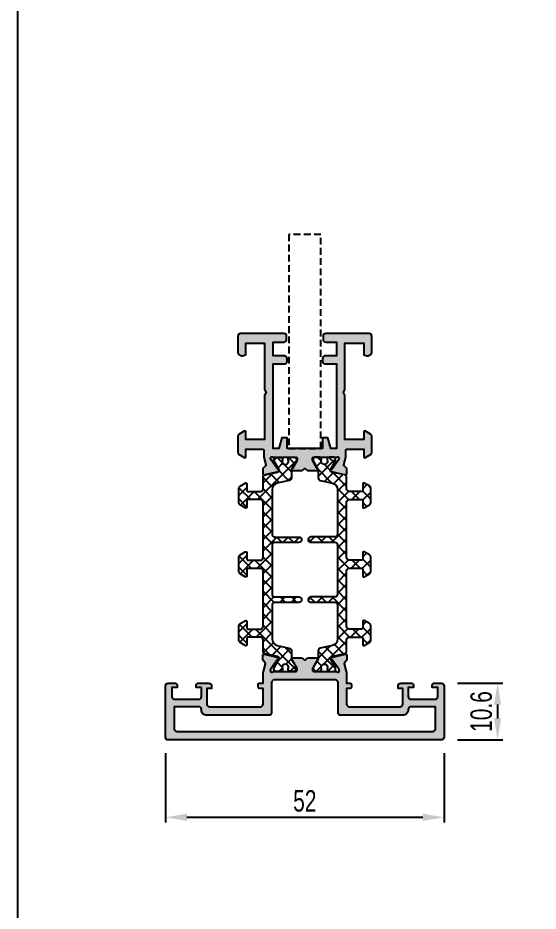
# Model space of a CAD drawing. Header units: millimetres. Extents: x -157 to 4988, y 4688 to 7765.
# Drawn here: x 2747.1 to 2844.2, y 5339.5 to 5506.3 of the extents above; entities that cross this region are included whole.
import ezdxf

# ---------------------------------------------------------------- set-up
doc = ezdxf.new("R2010")
doc.units = ezdxf.units.MM
doc.header["$LTSCALE"] = 0.2
doc.linetypes.add('DASHED2', pattern=[9.525, 6.35, -3.175])
for name, color, linetype in [('REYNAERS', 7, 'Continuous'), ('RI-DIMENSION', 7, 'Continuous'), ('RI-HATCH-P', 7, 'Continuous'), ('RI-HATCH-PI', 4, 'Continuous'), ('RI-PROFILE', 7, 'Continuous')]:
    doc.layers.add(name, color=color, linetype=linetype)
doc.styles.add('T7', font='arial.ttf', dxfattribs={"width": 0.7})
doc.dimstyles.new('SCHAAL1OP1', dxfattribs={"dimscale": 0, "dimtxt": 2, "dimasz": 2, "dimexe": 0.5, "dimexo": 1.5, "dimgap": 0.5, "dimtad": 1, "dimdec": 1, "dimzin": 9, "dimdsep": 46, "dimtxsty": 'T7', "dimcen": 2.5, "dimclrd": 256, "dimclre": 256, "dimclrt": 256, "dimadec": 1, "dimazin": 2, "dimtfac": 1, "dimtdec": 1, "dimtmove": 0, "dimatfit": 3, "dimfxl": 1, "dimtolj": 1, "dimtzin": 9, "dimlwd": -1, "dimlwe": -1, "dimarcsym": 0})

# ---------------------------------------------------------------- blocks, each defined once
blk = doc.blocks.new('0000773L')
at = {"layer": 'RI-HATCH-PI'}
h = blk.add_hatch(dxfattribs=at)
h.set_pattern_fill('_U', color=256, scale=1.5, angle=45, style=0, double=1, pattern_type=0)
h.set_pattern_definition([(45, (-101.2278, -306.572), (-1.06066, 1.06066), []), (135, (-101.2278, -306.572), (-1.06066, -1.06066), [])])
edge = h.paths.add_edge_path()
edge.add_line((-4.55, 23.6), (-4.55, 20))
edge.add_line((-4.55, 20), (-4.55, 14.4))
edge.add_arc((-4.05, 14.4), 0.5, 179.9999, 269.9999)
edge.add_line((-4.05, 13.9), (0.45, 13.9))
edge.add_arc((0.45, 13.4), 0.5, -0.0001, 89.9999, ccw=False)
edge.add_arc((0.45, 13.4), 0.5, 269.9999, 359.9999, ccw=False)
edge.add_line((0.45, 12.9), (-4.05, 12.9))
edge.add_arc((-4.05, 12.4), 0.5, 89.9985, 179.9985)
edge.add_line((-4.55, 12.4), (-4.55, 6.03))
edge.add_arc((-3.35, 6.03), 1.2, 179.9985, 257.5001)
edge.add_line((-3.61, 4.86), (-1.34, 4.36))
edge.add_arc((-1.45, 3.87), 0.5, 0.0221, 77.5001, ccw=False)
edge.add_line((-0.95, 3.87), (-0.95, 2.39))
edge.add_arc((-0.65, 2.39), 0.3, 180.0001, 210.0001)
edge.add_line((-0.91, 2.24), (-0.03, 0.71))
edge.add_arc((-0.2, 0.61), 0.2, 0.0001, 30.0001, ccw=False)
edge.add_line((0, 0.61), (0, 0.4))
edge.add_arc((-0.4, 0.4), 0.4, -89.9999, 0.0001, ccw=False)
edge.add_line((-0.4, 0), (-0.98, 0))
edge.add_arc((-0.98, 0.2), 0.2, 259.7779, 270.0001, ccw=False)
edge.add_arc((-2.1, -6), 6.1, 79.7779, 82.5937)
edge.add_arc((-1.27, 0.35), 0.3, 180.0001, 262.5937, ccw=False)
edge.add_line((-1.57, 0.35), (-1.57, 0.46))
edge.add_arc((-2.1, 0.75), 0.6, 331.0451, 568.9551)
edge.add_line((-2.62, 0.46), (-2.62, 0.35))
edge.add_arc((-2.92, 0.35), 0.3, -82.5935, 0.0001, ccw=False)
edge.add_arc((-2.1, -6), 6.1, 97.4065, 100.2223)
edge.add_arc((-3.22, 0.2), 0.2, 270.0001, 280.2223, ccw=False)
edge.add_line((-3.22, 0), (-3.8, 0))
edge.add_arc((-3.8, 0.4), 0.4, 180.0001, 270.0001, ccw=False)
edge.add_line((-4.2, 0.4), (-4.2, 0.61))
edge.add_arc((-4, 0.61), 0.2, 150.0001, 180.0001, ccw=False)
edge.add_line((-4.17, 0.71), (-3.29, 2.24))
edge.add_arc((-3.55, 2.39), 0.3, 330.0001, 360.0001)
edge.add_line((-3.25, 2.39), (-3.25, 2.49))
edge.add_arc((-3.55, 2.49), 0.3, 0.1146, 77.5001)
edge.add_line((-3.49, 2.79), (-5.86, 3.31))
edge.add_arc((-5.75, 3.8), 0.5, 180.0001, 257.5001, ccw=False)
edge.add_line((-6.25, 3.8), (-6.25, 5.9))
edge.add_arc((-6.75, 5.9), 0.5, 359.9739, 449.9739)
edge.add_line((-6.75, 6.4), (-9.05, 6.4))
edge.add_arc((-9.05, 6.2), 0.2, 90.0001, 180.0001)
edge.add_line((-9.25, 6.2), (-9.25, 5))
edge.add_arc((-9.45, 5), 0.2, -119.9999, 0.0001, ccw=False)
edge.add_line((-9.55, 4.83), (-10.5, 5.38))
edge.add_arc((-10.25, 5.81), 0.5, 180.0001, 240.0001, ccw=False)
edge.add_line((-10.75, 5.81), (-10.75, 8.49))
edge.add_arc((-10.25, 8.49), 0.5, 120.0001, 180.0001, ccw=False)
edge.add_line((-10.5, 8.92), (-9.55, 9.47))
edge.add_arc((-9.45, 9.3), 0.2, 0.0001, 120.0001, ccw=False)
edge.add_line((-9.25, 9.3), (-9.25, 8.1))
edge.add_arc((-9.05, 8.1), 0.2, 180.0001, 270.0001)
edge.add_line((-9.05, 7.9), (-6.75, 7.9))
edge.add_arc((-6.75, 8.4), 0.5, 270.0001, 360.0001)
edge.add_line((-6.25, 8.4), (-6.25, 18.75))
edge.add_arc((-6.75, 18.75), 0.5, 0.0001, 90.0001)
edge.add_line((-6.75, 19.25), (-9.05, 19.25))
edge.add_arc((-9.05, 19.05), 0.2, 90.0001, 180.0001)
edge.add_line((-9.25, 19.05), (-9.25, 17.85))
edge.add_arc((-9.45, 17.85), 0.2, -119.9999, 0.0001, ccw=False)
edge.add_line((-9.55, 17.68), (-10.5, 18.23))
edge.add_arc((-10.25, 18.66), 0.5, 180.0001, 240.0001, ccw=False)
edge.add_line((-10.75, 18.66), (-10.75, 20))
edge.add_line((-10.75, 20), (-10.75, 21.34))
edge.add_arc((-10.25, 21.34), 0.5, 119.9999, 179.9999, ccw=False)
edge.add_line((-10.5, 21.77), (-9.55, 22.32))
edge.add_arc((-9.45, 22.15), 0.2, -0.0001, 119.9999, ccw=False)
edge.add_line((-9.25, 22.15), (-9.25, 20.95))
edge.add_arc((-9.05, 20.95), 0.2, 179.9999, 269.9999)
edge.add_line((-9.05, 20.75), (-6.75, 20.75))
edge.add_arc((-6.75, 21.25), 0.5, 269.9999, 359.9999)
edge.add_line((-6.25, 21.25), (-6.25, 31.6))
edge.add_arc((-6.75, 31.6), 0.5, 359.9999, 449.9999)
edge.add_line((-6.75, 32.1), (-9.05, 32.1))
edge.add_arc((-9.05, 31.9), 0.2, 89.9999, 179.9999)
edge.add_line((-9.25, 31.9), (-9.25, 30.7))
edge.add_arc((-9.45, 30.7), 0.2, 239.9999, 359.9999, ccw=False)
edge.add_line((-9.55, 30.53), (-10.5, 31.08))
edge.add_arc((-10.25, 31.51), 0.5, 179.9999, 239.9999, ccw=False)
edge.add_line((-10.75, 31.51), (-10.75, 34.19))
edge.add_arc((-10.25, 34.19), 0.5, 119.9999, 179.9999, ccw=False)
edge.add_line((-10.5, 34.62), (-9.55, 35.17))
edge.add_arc((-9.45, 35), 0.2, -0.0001, 119.9999, ccw=False)
edge.add_line((-9.25, 35), (-9.25, 33.8))
edge.add_arc((-9.05, 33.8), 0.2, 179.9999, 269.9999)
edge.add_line((-9.05, 33.6), (-6.75, 33.6))
edge.add_arc((-6.75, 34.1), 0.5, 269.9999, 359.9999)
edge.add_line((-6.25, 34.1), (-6.25, 36.2))
edge.add_arc((-5.75, 36.2), 0.5, 102.4999, 179.9999, ccw=False)
edge.add_line((-5.86, 36.69), (-3.49, 37.21))
edge.add_arc((-3.55, 37.51), 0.3, 282.4999, 359.8854)
edge.add_line((-3.25, 37.51), (-3.25, 37.61))
edge.add_arc((-3.55, 37.61), 0.3, 359.9999, 389.9999)
edge.add_line((-3.29, 37.76), (-4.17, 39.29))
edge.add_arc((-4, 39.39), 0.2, 179.9999, 209.9999, ccw=False)
edge.add_line((-4.2, 39.39), (-4.2, 39.6))
edge.add_arc((-3.8, 39.6), 0.4, 89.9999, 179.9999, ccw=False)
edge.add_line((-3.8, 40), (-3.22, 40))
edge.add_arc((-3.22, 39.8), 0.2, 79.7777, 89.9999, ccw=False)
edge.add_arc((-2.1, 46), 6.1, 259.7777, 262.5935)
edge.add_arc((-2.92, 39.65), 0.3, -0.0001, 82.5935, ccw=False)
edge.add_line((-2.62, 39.65), (-2.62, 39.54))
edge.add_arc((-2.1, 39.25), 0.6, 151.0449, 388.9549)
edge.add_line((-1.57, 39.54), (-1.57, 39.65))
edge.add_arc((-1.27, 39.65), 0.3, 97.4063, 179.9999, ccw=False)
edge.add_arc((-2.1, 46), 6.1, 277.4063, 280.2221)
edge.add_arc((-0.98, 39.8), 0.2, 89.9999, 100.2221, ccw=False)
edge.add_line((-0.98, 40), (-0.4, 40))
edge.add_arc((-0.4, 39.6), 0.4, -0.0001, 89.9999, ccw=False)
edge.add_line((0, 39.6), (0, 39.39))
edge.add_arc((-0.2, 39.39), 0.2, 329.9999, 359.9999, ccw=False)
edge.add_line((-0.03, 39.29), (-0.91, 37.76))
edge.add_arc((-0.65, 37.61), 0.3, 149.9999, 179.9999)
edge.add_line((-0.95, 37.61), (-0.95, 36.13))
edge.add_arc((-1.45, 36.13), 0.5, 282.4999, 359.982, ccw=False)
edge.add_line((-1.34, 35.64), (-3.61, 35.14))
edge.add_arc((-3.35, 33.97), 1.2, 102.4999, 180.001)
edge.add_line((-4.55, 33.97), (-4.55, 25.6))
edge.add_arc((-4.05, 25.6), 0.5, 180.001, 270.001)
edge.add_line((-4.05, 25.1), (0.45, 25.1))
edge.add_arc((0.45, 24.6), 0.5, -0.0001, 89.9999, ccw=False)
edge.add_arc((0.45, 24.6), 0.5, 269.9999, 359.9999, ccw=False)
edge.add_line((0.45, 24.1), (-4.05, 24.1))
edge.add_arc((-4.05, 23.6), 0.5, 89.9999, 179.9999)
at = {"layer": 'RI-PROFILE', "transparency": 33554687}
blk.add_lwpolyline([(-4.55, 23.6), (-4.55, 20), (-4.55, 14.4, 0.414214), (-4.05, 13.9), (0.45, 13.9, -0.414214), (0.95, 13.4, -0.414214), (0.45, 12.9), (-4.05, 12.9, 0.414214), (-4.55, 12.4), (-4.55, 6.03, 0.351673), (-3.61, 4.86), (-1.34, 4.36, -0.351557), (-0.95, 3.87), (-0.95, 2.39, 0.131652), (-0.91, 2.24), (-0.03, 0.71, -0.131652), (0, 0.61), (0, 0.4, -0.414214), (-0.4, 0), (-0.98, 0, -0.044632), (-1.02, 0, 0.012287), (-1.31, 0.05, -0.37684), (-1.57, 0.35), (-1.57, 0.46, 1.69614), (-2.62, 0.46), (-2.62, 0.35, -0.37684), (-2.89, 0.05, 0.012287), (-3.18, 0, -0.044632), (-3.22, 0), (-3.8, 0, -0.414214), (-4.2, 0.4), (-4.2, 0.61, -0.131652), (-4.17, 0.71), (-3.29, 2.24, 0.131652), (-3.25, 2.39), (-3.25, 2.49, 0.351104), (-3.49, 2.79), (-5.86, 3.31, -0.351665), (-6.25, 3.8), (-6.25, 5.9, 0.414214), (-6.75, 6.4), (-9.05, 6.4, 0.414214), (-9.25, 6.2), (-9.25, 5, -0.57735), (-9.55, 4.83), (-10.5, 5.38, -0.267949), (-10.75, 5.81), (-10.75, 8.49, -0.267949), (-10.5, 8.92), (-9.55, 9.47, -0.57735), (-9.25, 9.3), (-9.25, 8.1, 0.414214), (-9.05, 7.9), (-6.75, 7.9, 0.414214), (-6.25, 8.4), (-6.25, 18.75, 0.414214), (-6.75, 19.25), (-9.05, 19.25, 0.414214), (-9.25, 19.05), (-9.25, 17.85, -0.57735), (-9.55, 17.68), (-10.5, 18.23, -0.267949), (-10.75, 18.66), (-10.75, 20), (-10.75, 21.34, -0.267949), (-10.5, 21.77), (-9.55, 22.32, -0.57735), (-9.25, 22.15), (-9.25, 20.95, 0.414214), (-9.05, 20.75), (-6.75, 20.75, 0.414214), (-6.25, 21.25), (-6.25, 31.6, 0.414214), (-6.75, 32.1), (-9.05, 32.1, 0.414214), (-9.25, 31.9), (-9.25, 30.7, -0.57735), (-9.55, 30.53), (-10.5, 31.08, -0.267949), (-10.75, 31.51), (-10.75, 34.19, -0.267949), (-10.5, 34.62), (-9.55, 35.17, -0.57735), (-9.25, 35), (-9.25, 33.8, 0.414214), (-9.05, 33.6), (-6.75, 33.6, 0.414214), (-6.25, 34.1), (-6.25, 36.2, -0.351665), (-5.86, 36.69), (-3.49, 37.21, 0.351104), (-3.25, 37.51), (-3.25, 37.61, 0.131652), (-3.29, 37.76), (-4.17, 39.29, -0.131652), (-4.2, 39.39), (-4.2, 39.6, -0.414214), (-3.8, 40), (-3.22, 40, -0.044632), (-3.18, 40, 0.012287), (-2.89, 39.95, -0.37684), (-2.62, 39.65), (-2.62, 39.54, 1.69614), (-1.57, 39.54), (-1.57, 39.65, -0.37684), (-1.31, 39.95, 0.012287), (-1.02, 40, -0.044632), (-0.98, 40), (-0.4, 40, -0.414214), (0, 39.6), (0, 39.39, -0.131652), (-0.03, 39.29), (-0.91, 37.76, 0.131652), (-0.95, 37.61), (-0.95, 36.13, -0.351577), (-1.34, 35.64), (-3.61, 35.14, 0.35167), (-4.55, 33.97), (-4.55, 25.6, 0.414214), (-4.05, 25.1), (0.45, 25.1, -0.414214), (0.95, 24.6, -0.414214), (0.45, 24.1), (-4.05, 24.1, 0.414214)], format="xyb", close=True, dxfattribs=at)
blk = doc.blocks.new('0000773R')
at = {"layer": 'RI-HATCH-PI'}
h = blk.add_hatch(dxfattribs=at)
h.set_pattern_fill('_U', color=256, scale=1.5, angle=225, style=0, double=1, pattern_type=0)
h.set_pattern_definition([(225, (101.2278, 346.5722), (1.06066, -1.06066), []), (315, (101.2278, 346.5722), (1.06066, 1.06066), [])])
edge = h.paths.add_edge_path()
edge.add_line((4.55, 16.4), (4.55, 20))
edge.add_line((4.55, 20), (4.55, 25.6))
edge.add_arc((4.05, 25.6), 0.5, 359.9999, 449.9999)
edge.add_line((4.05, 26.1), (-0.45, 26.1))
edge.add_arc((-0.45, 26.6), 0.5, 179.9999, 269.9999, ccw=False)
edge.add_arc((-0.45, 26.6), 0.5, 89.9999, 179.9999, ccw=False)
edge.add_line((-0.45, 27.1), (4.05, 27.1))
edge.add_arc((4.05, 27.6), 0.5, 269.9985, 359.9985)
edge.add_line((4.55, 27.6), (4.55, 33.97))
edge.add_arc((3.35, 33.97), 1.2, 359.9985, 437.5001)
edge.add_line((3.61, 35.14), (1.34, 35.64))
edge.add_arc((1.45, 36.13), 0.5, 180.0221, 257.5001, ccw=False)
edge.add_line((0.95, 36.13), (0.95, 37.61))
edge.add_arc((0.65, 37.61), 0.3, 0.0001, 30.0001)
edge.add_line((0.91, 37.76), (0.03, 39.29))
edge.add_arc((0.2, 39.39), 0.2, 180.0001, 210.0001, ccw=False)
edge.add_line((0, 39.39), (0, 39.6))
edge.add_arc((0.4, 39.6), 0.4, 90.0001, 180.0001, ccw=False)
edge.add_line((0.4, 40), (0.98, 40))
edge.add_arc((0.98, 39.8), 0.2, 79.7779, 90.0001, ccw=False)
edge.add_arc((2.1, 46), 6.1, 259.7779, 262.5937)
edge.add_arc((1.28, 39.65), 0.3, 0.0001, 82.5937, ccw=False)
edge.add_line((1.58, 39.65), (1.58, 39.54))
edge.add_arc((2.1, 39.25), 0.6, 151.0451, 388.9551)
edge.add_line((2.63, 39.54), (2.63, 39.65))
edge.add_arc((2.93, 39.65), 0.3, 97.4065, 180.0001, ccw=False)
edge.add_arc((2.1, 46), 6.1, 277.4065, 280.2223)
edge.add_arc((3.22, 39.8), 0.2, 90.0001, 100.2223, ccw=False)
edge.add_line((3.22, 40), (3.8, 40))
edge.add_arc((3.8, 39.6), 0.4, 0.0001, 90.0001, ccw=False)
edge.add_line((4.2, 39.6), (4.2, 39.39))
edge.add_arc((4, 39.39), 0.2, -29.9999, 0.0001, ccw=False)
edge.add_line((4.17, 39.29), (3.29, 37.76))
edge.add_arc((3.55, 37.61), 0.3, 150.0001, 180.0001)
edge.add_line((3.25, 37.61), (3.25, 37.51))
edge.add_arc((3.55, 37.51), 0.3, 180.1146, 257.5001)
edge.add_line((3.49, 37.21), (5.86, 36.69))
edge.add_arc((5.75, 36.2), 0.5, 0.0001, 77.5001, ccw=False)
edge.add_line((6.25, 36.2), (6.25, 34.1))
edge.add_arc((6.75, 34.1), 0.5, 179.9739, 269.9739)
edge.add_line((6.75, 33.6), (9.05, 33.6))
edge.add_arc((9.05, 33.8), 0.2, 270.0001, 360.0001)
edge.add_line((9.25, 33.8), (9.25, 35))
edge.add_arc((9.45, 35), 0.2, 60.0001, 180.0001, ccw=False)
edge.add_line((9.55, 35.17), (10.5, 34.62))
edge.add_arc((10.25, 34.19), 0.5, 0.0001, 60.0001, ccw=False)
edge.add_line((10.75, 34.19), (10.75, 31.51))
edge.add_arc((10.25, 31.51), 0.5, -59.9999, 0.0001, ccw=False)
edge.add_line((10.5, 31.08), (9.55, 30.53))
edge.add_arc((9.45, 30.7), 0.2, 180.0001, 300.0001, ccw=False)
edge.add_line((9.25, 30.7), (9.25, 31.9))
edge.add_arc((9.05, 31.9), 0.2, 0.0001, 90.0001)
edge.add_line((9.05, 32.1), (6.75, 32.1))
edge.add_arc((6.75, 31.6), 0.5, 90.0001, 180.0001)
edge.add_line((6.25, 31.6), (6.25, 21.25))
edge.add_arc((6.75, 21.25), 0.5, 180.0001, 270.0001)
edge.add_line((6.75, 20.75), (9.05, 20.75))
edge.add_arc((9.05, 20.95), 0.2, 270.0001, 360.0001)
edge.add_line((9.25, 20.95), (9.25, 22.15))
edge.add_arc((9.45, 22.15), 0.2, 60.0001, 180.0001, ccw=False)
edge.add_line((9.55, 22.32), (10.5, 21.77))
edge.add_arc((10.25, 21.34), 0.5, 0.0001, 60.0001, ccw=False)
edge.add_line((10.75, 21.34), (10.75, 20))
edge.add_line((10.75, 20), (10.75, 18.66))
edge.add_arc((10.25, 18.66), 0.5, 299.9999, 359.9999, ccw=False)
edge.add_line((10.5, 18.23), (9.55, 17.68))
edge.add_arc((9.45, 17.85), 0.2, 179.9999, 299.9999, ccw=False)
edge.add_line((9.25, 17.85), (9.25, 19.05))
edge.add_arc((9.05, 19.05), 0.2, 359.9999, 449.9999)
edge.add_line((9.05, 19.25), (6.75, 19.25))
edge.add_arc((6.75, 18.75), 0.5, 89.9999, 179.9999)
edge.add_line((6.25, 18.75), (6.25, 8.4))
edge.add_arc((6.75, 8.4), 0.5, 179.9999, 269.9999)
edge.add_line((6.75, 7.9), (9.05, 7.9))
edge.add_arc((9.05, 8.1), 0.2, 269.9999, 359.9999)
edge.add_line((9.25, 8.1), (9.25, 9.3))
edge.add_arc((9.45, 9.3), 0.2, 59.9999, 179.9999, ccw=False)
edge.add_line((9.55, 9.47), (10.5, 8.92))
edge.add_arc((10.25, 8.49), 0.5, -0.0001, 59.9999, ccw=False)
edge.add_line((10.75, 8.49), (10.75, 5.81))
edge.add_arc((10.25, 5.81), 0.5, 299.9999, 359.9999, ccw=False)
edge.add_line((10.5, 5.38), (9.55, 4.83))
edge.add_arc((9.45, 5), 0.2, 179.9999, 299.9999, ccw=False)
edge.add_line((9.25, 5), (9.25, 6.2))
edge.add_arc((9.05, 6.2), 0.2, 359.9999, 449.9999)
edge.add_line((9.05, 6.4), (6.75, 6.4))
edge.add_arc((6.75, 5.9), 0.5, 89.9999, 179.9999)
edge.add_line((6.25, 5.9), (6.25, 3.8))
edge.add_arc((5.75, 3.8), 0.5, 282.4999, 359.9999, ccw=False)
edge.add_line((5.86, 3.31), (3.49, 2.79))
edge.add_arc((3.55, 2.49), 0.3, 102.4999, 179.8854)
edge.add_line((3.25, 2.49), (3.25, 2.39))
edge.add_arc((3.55, 2.39), 0.3, 179.9999, 209.9999)
edge.add_line((3.29, 2.24), (4.17, 0.71))
edge.add_arc((4, 0.61), 0.2, -0.0001, 29.9999, ccw=False)
edge.add_line((4.2, 0.61), (4.2, 0.4))
edge.add_arc((3.8, 0.4), 0.4, 269.9999, 359.9999, ccw=False)
edge.add_line((3.8, 0), (3.22, 0))
edge.add_arc((3.22, 0.2), 0.2, 259.7777, 269.9999, ccw=False)
edge.add_arc((2.1, -6), 6.1, 79.7777, 82.5935)
edge.add_arc((2.93, 0.35), 0.3, 179.9999, 262.5935, ccw=False)
edge.add_line((2.63, 0.35), (2.63, 0.46))
edge.add_arc((2.1, 0.75), 0.6, 331.0449, 568.9549)
edge.add_line((1.58, 0.46), (1.58, 0.35))
edge.add_arc((1.28, 0.35), 0.3, 277.4063, 359.9999, ccw=False)
edge.add_arc((2.1, -6), 6.1, 97.4063, 100.2221)
edge.add_arc((0.98, 0.2), 0.2, 269.9999, 280.2221, ccw=False)
edge.add_line((0.98, 0), (0.4, 0))
edge.add_arc((0.4, 0.4), 0.4, 179.9999, 269.9999, ccw=False)
edge.add_line((0, 0.4), (0, 0.61))
edge.add_arc((0.2, 0.61), 0.2, 149.9999, 179.9999, ccw=False)
edge.add_line((0.03, 0.71), (0.91, 2.24))
edge.add_arc((0.65, 2.39), 0.3, 329.9999, 359.9999)
edge.add_line((0.95, 2.39), (0.95, 3.87))
edge.add_arc((1.45, 3.87), 0.5, 102.4999, 179.982, ccw=False)
edge.add_line((1.34, 4.36), (3.61, 4.86))
edge.add_arc((3.35, 6.03), 1.2, 282.4999, 360.001)
edge.add_line((4.55, 6.03), (4.55, 14.4))
edge.add_arc((4.05, 14.4), 0.5, 0.001, 90.001)
edge.add_line((4.05, 14.9), (-0.45, 14.9))
edge.add_arc((-0.45, 15.4), 0.5, 179.9999, 269.9999, ccw=False)
edge.add_arc((-0.45, 15.4), 0.5, 89.9999, 179.9999, ccw=False)
edge.add_line((-0.45, 15.9), (4.05, 15.9))
edge.add_arc((4.05, 16.4), 0.5, 269.9999, 359.9999)
at = {"layer": 'RI-PROFILE', "transparency": 33554687}
blk.add_lwpolyline([(4.55, 16.4), (4.55, 20), (4.55, 25.6, 0.414214), (4.05, 26.1), (-0.45, 26.1, -0.414214), (-0.95, 26.6, -0.414214), (-0.45, 27.1), (4.05, 27.1, 0.414214), (4.55, 27.6), (4.55, 33.97, 0.351673), (3.61, 35.14), (1.34, 35.64, -0.351557), (0.95, 36.13), (0.95, 37.61, 0.131652), (0.91, 37.76), (0.03, 39.29, -0.131652), (0, 39.39), (0, 39.6, -0.414214), (0.4, 40), (0.98, 40, -0.044632), (1.02, 40, 0.012287), (1.31, 39.95, -0.37684), (1.58, 39.65), (1.58, 39.54, 1.69614), (2.63, 39.54), (2.63, 39.65, -0.37684), (2.89, 39.95, 0.012287), (3.18, 40, -0.044632), (3.22, 40), (3.8, 40, -0.414214), (4.2, 39.6), (4.2, 39.39, -0.131652), (4.17, 39.29), (3.29, 37.76, 0.131652), (3.25, 37.61), (3.25, 37.51, 0.351104), (3.49, 37.21), (5.86, 36.69, -0.351665), (6.25, 36.2), (6.25, 34.1, 0.414214), (6.75, 33.6), (9.05, 33.6, 0.414214), (9.25, 33.8), (9.25, 35, -0.57735), (9.55, 35.17), (10.5, 34.62, -0.267949), (10.75, 34.19), (10.75, 31.51, -0.267949), (10.5, 31.08), (9.55, 30.53, -0.57735), (9.25, 30.7), (9.25, 31.9, 0.414214), (9.05, 32.1), (6.75, 32.1, 0.414214), (6.25, 31.6), (6.25, 21.25, 0.414214), (6.75, 20.75), (9.05, 20.75, 0.414214), (9.25, 20.95), (9.25, 22.15, -0.57735), (9.55, 22.32), (10.5, 21.77, -0.267949), (10.75, 21.34), (10.75, 20), (10.75, 18.66, -0.267949), (10.5, 18.23), (9.55, 17.68, -0.57735), (9.25, 17.85), (9.25, 19.05, 0.414214), (9.05, 19.25), (6.75, 19.25, 0.414214), (6.25, 18.75), (6.25, 8.4, 0.414214), (6.75, 7.9), (9.05, 7.9, 0.414214), (9.25, 8.1), (9.25, 9.3, -0.57735), (9.55, 9.47), (10.5, 8.92, -0.267949), (10.75, 8.49), (10.75, 5.81, -0.267949), (10.5, 5.38), (9.55, 4.83, -0.57735), (9.25, 5), (9.25, 6.2, 0.414214), (9.05, 6.4), (6.75, 6.4, 0.414214), (6.25, 5.9), (6.25, 3.8, -0.351665), (5.86, 3.31), (3.49, 2.79, 0.351104), (3.25, 2.49), (3.25, 2.39, 0.131652), (3.29, 2.24), (4.17, 0.71, -0.131652), (4.2, 0.61), (4.2, 0.4, -0.414214), (3.8, 0), (3.22, 0, -0.044632), (3.18, 0, 0.012287), (2.89, 0.05, -0.37684), (2.63, 0.35), (2.63, 0.46, 1.69614), (1.58, 0.46), (1.58, 0.35, -0.37684), (1.31, 0.05, 0.012287), (1.02, 0, -0.044632), (0.98, 0), (0.4, 0, -0.414214), (0, 0.4), (0, 0.61, -0.131652), (0.03, 0.71), (0.91, 2.24, 0.131652), (0.95, 2.39), (0.95, 3.87, -0.351577), (1.34, 4.36), (3.61, 4.86, 0.35167), (4.55, 6.03), (4.55, 14.4, 0.414214), (4.05, 14.9), (-0.45, 14.9, -0.414214), (-0.95, 15.4, -0.414214), (-0.45, 15.9), (4.05, 15.9, 0.414214)], format="xyb", close=True, dxfattribs=at)
blk = doc.blocks.new('4I30820')
at = {"layer": 'RI-PROFILE'}
blk.add_lwpolyline([(13.27, 18.93), (13.7, 19.17, 0.267949), (13.95, 19.61), (13.95, 22.6, 0.414214), (13.45, 23.1), (5.35, 23.1, 0.414214), (4.85, 22.6), (4.85, 22, 0.414213), (5.35, 21.5), (7.35, 21.5), (7.35, 18.9), (5.25, 18.9, 0.414214), (4.75, 18.4), (4.75, 17.9, 0.414214), (5.25, 17.4), (7.35, 17.4), (7.35, 1.6), (6.28, 1.6), (5.75, 3.6), (4.75, 3.6), (4.75, 1.6), (-1.85, 1.6), (-1.85, 3.6), (-2.85, 3.6), (-3.38, 1.6), (-4.45, 1.6), (-4.45, 17.4), (-2.35, 17.4, 0.414217), (-1.85, 17.9), (-1.85, 18.4, 0.414214), (-2.35, 18.9), (-4.45, 18.9), (-4.45, 21.5), (-2.45, 21.5, 0.414214), (-1.95, 22), (-1.95, 22.6, 0.414214), (-2.45, 23.1), (-10.55, 23.1, 0.414214), (-11.05, 22.6), (-11.05, 19.61, 0.267949), (-10.8, 19.17), (-10.37, 18.93, 0.198912), (-10.22, 18.91), (-9.55, 19.09), (-9.55, 21.3), (-6.05, 21.3), (-6.05, 12.62), (-5.75, 12.1), (-6.05, 11.58), (-6.05, 3.3), (-9.55, 3.3), (-9.55, 4.7, 0.57735), (-9.85, 4.87), (-10.8, 4.32, 0.267949), (-11.05, 3.89), (-11.05, 0.91, 0.267949), (-10.8, 0.47), (-9.85, -0.07, 0.57735), (-9.55, 0.1), (-9.55, 1.5), (-6.4, 1.5, -0.414214), (-6.2, 1.3), (-6.2, 0), (-5.85, -1.41, -0.264246), (-5.89, -1.6), (-6.37, -2.13, 0.166807), (-6.41, -2.25), (-6.41, -3.08, 0.479656), (-6.17, -3.28), (-3.44, -2.67, 1.238134), (-3.6, -2.32), (-4.87, -0.46, -0.076524), (-4.9, -0.41), (-4.93, -0.31, -0.767327), (-4.44, 0), (-0.2, 0, -0.414214), (0, -0.2), (0, -0.57, -0.131652), (-0.03, -0.67), (-0.85, -2.1, 1), (-0.85, -2.5), (0.77, -2.5, 0.198912), (1.13, -2.35), (1.31, -2.17, -0.414214), (1.59, -2.17), (1.77, -2.35, 0.198912), (2.13, -2.5), (3.75, -2.5, 1), (3.75, -2.1), (2.93, -0.67, -0.131652), (2.9, -0.57), (2.9, -0.2, -0.414214), (3.1, 0), (7.34, 0, -0.767327), (7.83, -0.31), (7.8, -0.41, -0.076524), (7.78, -0.46), (6.5, -2.32, 1.238134), (6.34, -2.67), (9.07, -3.28, 0.479656), (9.31, -3.08), (9.31, -2.25, 0.166807), (9.27, -2.13), (8.79, -1.6, -0.264246), (8.75, -1.41), (9.1, 0), (9.1, 1.3, -0.414214), (9.3, 1.5), (12.45, 1.5), (12.45, 0.1, 0.57735), (12.75, -0.07), (13.7, 0.47, 0.267949), (13.95, 0.91), (13.95, 3.89, 0.267949), (13.7, 4.32), (12.75, 4.87, 0.57735), (12.45, 4.7), (12.45, 3.3), (8.95, 3.3), (8.95, 11.58), (8.65, 12.1), (8.95, 12.62), (8.95, 21.3), (12.45, 21.3), (12.45, 19.09), (13.12, 18.91, 0.198912)], format="xyb", close=True, dxfattribs=at)
blk = doc.blocks.new('4E30814')
at = {"layer": 'RI-PROFILE'}
for points in [[(-19.3, 9.8), (-20.3, 9.8), (-20.3, 10.2, -0.414214), (-19.9, 10.6), (-17.9, 10.6, -0.414214), (-17.4, 10.1), (-17.4, 9.6), (-18.3, 9.6), (-18.3, 6.7, 0.414214), (-17.8, 6.2), (-8.3, 6.2, 0.414214), (-7.8, 6.7), (-7.8, 9.6), (-8.4, 9.6, -0.414213), (-8.7, 9.9), (-8.7, 10.3, -0.414214), (-8.4, 10.6), (-7.8, 10.6), (-7.8, 12.6, -0.278152), (-7.69, 12.78), (-7.34, 14.19, 0.263193), (-7.38, 14.38), (-7.79, 14.84, -0.185256), (-7.85, 14.97), (-7.85, 15.8, -0.479656), (-7.6, 15.99), (-4.92, 15.4, -1.178332), (-5.07, 15.03), (-6.36, 13.26, 0.083094), (-6.39, 13.2), (-6.44, 13.04, 0.892534), (-5.89, 12.8), (-1.65, 12.8, 0.414214), (-1.45, 13), (-1.45, 13.37, 0.131652), (-1.48, 13.47), (-2.3, 14.9, -1), (-2.3, 15.3), (-0.68, 15.3, -0.198913), (-0.32, 15.15), (-0.14, 14.97, 0.414214), (0.14, 14.97), (0.32, 15.15, -0.198912), (0.68, 15.3), (2.3, 15.3, -1), (2.3, 14.9), (1.48, 13.47, 0.131652), (1.45, 13.37), (1.45, 13, 0.414214), (1.65, 12.8), (5.89, 12.8, 0.892534), (6.44, 13.04), (6.39, 13.2, 0.083094), (6.36, 13.26), (5.07, 15.03, -1.178332), (4.92, 15.4), (7.6, 15.99, -0.479656), (7.85, 15.8), (7.85, 14.97, -0.185256), (7.79, 14.84), (7.38, 14.38, 0.263193), (7.34, 14.19), (7.69, 12.78, -0.278152), (7.8, 12.6), (7.8, 10.6), (8.4, 10.6, -0.414214), (8.7, 10.3), (8.7, 9.9, -0.414213), (8.4, 9.6), (7.8, 9.6), (7.8, 6.7, 0.414214), (8.3, 6.2), (17.8, 6.2, 0.414214), (18.3, 6.7), (18.3, 9.6), (17.4, 9.6), (17.4, 10.1, -0.414214), (17.9, 10.6), (19.9, 10.6, -0.414214), (20.3, 10.2), (20.3, 9.8), (19.3, 9.8), (19.3, 8.1, 0.414214), (19.8, 7.6), (24.3, 7.6, 0.414214), (24.8, 8.1), (24.8, 9.8), (23.8, 9.8), (23.8, 10.2, -0.414214), (24.2, 10.6), (25.5, 10.6, -0.414214), (26, 10.1), (26, 0.5, -0.414214), (25.5, 0), (-25.5, 0, -0.414214), (-26, 0.5), (-26, 10.1, -0.414214), (-25.5, 10.6), (-24.2, 10.6, -0.414214), (-23.8, 10.2), (-23.8, 9.8), (-24.8, 9.8), (-24.8, 8.1, 0.414214), (-24.3, 7.6), (-19.8, 7.6, 0.414214), (-19.3, 8.1)], [(-19.3, 5.7, 0.414214), (-19.8, 6.2), (-24.4, 6.2), (-24.4, 2.1, 0.414214), (-23.9, 1.6), (23.9, 1.6, 0.414214), (24.4, 2.1), (24.4, 6.2), (19.8, 6.2, 0.414214), (19.3, 5.7), (19.3, 5.6, -0.414214), (18.3, 4.6), (6.7, 4.6, -0.414214), (6.2, 5.1), (6.2, 10.7, 0.414214), (5.7, 11.2), (-5.7, 11.2, 0.414214), (-6.2, 10.7), (-6.2, 5.1, -0.414214), (-6.7, 4.6), (-18.3, 4.6, -0.414214), (-19.3, 5.6)]]:
    blk.add_lwpolyline(points, format="xyb", close=True, dxfattribs=at)
blk = doc.blocks.new('4030814B')
for name, p in [('4I30820', (-1.45, 52.8)), ('0000773L', (-1.55, 12.79)), ('4E30814', (0, 0))]:
    blk.add_blockref(name, p)
at = {"xscale": -1, "rotation": 180}
blk.add_blockref('0000773R', (1.55, 52.8), dxfattribs=at)
blk = doc.blocks.new('4030814')
at = {"layer": 'RI-HATCH-P'}
h = blk.add_hatch(color=256, dxfattribs=at)
edge = h.paths.add_edge_path()
edge.add_line((11.82, 71.73), (12.25, 71.97))
edge.add_arc((12, 72.41), 0.5, 300, 360)
edge.add_line((12.5, 72.41), (12.5, 75.4))
edge.add_arc((12, 75.4), 0.5, 0, 90)
edge.add_line((12, 75.9), (3.9, 75.9))
edge.add_arc((3.9, 75.4), 0.5, 90, 180)
edge.add_line((3.4, 75.4), (3.4, 74.8))
edge.add_arc((3.9, 74.8), 0.5, 180, 270)
edge.add_line((3.9, 74.3), (5.9, 74.3))
edge.add_line((5.9, 74.3), (5.9, 71.7))
edge.add_line((5.9, 71.7), (3.8, 71.7))
edge.add_arc((3.8, 71.2), 0.5, 90, 180)
edge.add_line((3.3, 71.2), (3.3, 70.7))
edge.add_arc((3.8, 70.7), 0.5, 180, 270)
edge.add_line((3.8, 70.2), (5.9, 70.2))
edge.add_line((5.9, 70.2), (5.9, 54.4))
edge.add_line((5.9, 54.4), (4.83, 54.4))
edge.add_line((4.83, 54.4), (4.3, 56.4))
edge.add_line((4.3, 56.4), (3.3, 56.4))
edge.add_line((3.3, 56.4), (3.3, 54.4))
edge.add_line((3.3, 54.4), (-3.3, 54.4))
edge.add_line((-3.3, 54.4), (-3.3, 56.4))
edge.add_line((-3.3, 56.4), (-4.3, 56.4))
edge.add_line((-4.3, 56.4), (-4.83, 54.4))
edge.add_line((-4.83, 54.4), (-5.9, 54.4))
edge.add_line((-5.9, 54.4), (-5.9, 70.2))
edge.add_line((-5.9, 70.2), (-3.8, 70.2))
edge.add_arc((-3.8, 70.7), 0.5, 269.9994, 360)
edge.add_line((-3.3, 70.7), (-3.3, 71.2))
edge.add_arc((-3.8, 71.2), 0.5, 0, 90)
edge.add_line((-3.8, 71.7), (-5.9, 71.7))
edge.add_line((-5.9, 71.7), (-5.9, 74.3))
edge.add_line((-5.9, 74.3), (-3.9, 74.3))
edge.add_arc((-3.9, 74.8), 0.5, 270, 360)
edge.add_line((-3.4, 74.8), (-3.4, 75.4))
edge.add_arc((-3.9, 75.4), 0.5, 360, 450)
edge.add_line((-3.9, 75.9), (-12, 75.9))
edge.add_arc((-12, 75.4), 0.5, 90, 180)
edge.add_line((-12.5, 75.4), (-12.5, 72.41))
edge.add_arc((-12, 72.41), 0.5, 180, 240)
edge.add_line((-12.25, 71.97), (-11.82, 71.73))
edge.add_arc((-11.72, 71.9), 0.2, 240, 285)
edge.add_line((-11.67, 71.71), (-11, 71.89))
edge.add_line((-11, 71.89), (-11, 74.1))
edge.add_line((-11, 74.1), (-7.5, 74.1))
edge.add_line((-7.5, 74.1), (-7.5, 65.42))
edge.add_line((-7.5, 65.42), (-7.2, 64.9))
edge.add_line((-7.2, 64.9), (-7.5, 64.38))
edge.add_line((-7.5, 64.38), (-7.5, 56.1))
edge.add_line((-7.5, 56.1), (-11, 56.1))
edge.add_line((-11, 56.1), (-11, 57.5))
edge.add_arc((-11.2, 57.5), 0.2, 0, 120)
edge.add_line((-11.3, 57.67), (-12.25, 57.12))
edge.add_arc((-12, 56.69), 0.5, 120, 180)
edge.add_line((-12.5, 56.69), (-12.5, 53.71))
edge.add_arc((-12, 53.71), 0.5, 180, 240)
edge.add_line((-12.25, 53.28), (-11.3, 52.73))
edge.add_arc((-11.2, 52.9), 0.2, 240, 360)
edge.add_line((-11, 52.9), (-11, 54.3))
edge.add_line((-11, 54.3), (-7.85, 54.3))
edge.add_arc((-7.85, 54.1), 0.2, 0, 90, ccw=False)
edge.add_line((-7.65, 54.1), (-7.65, 52.8))
edge.add_line((-7.65, 52.8), (-7.3, 51.39))
edge.add_arc((-7.49, 51.33), 0.2, -42.2074, 17, ccw=False)
edge.add_line((-7.34, 51.2), (-7.82, 50.67))
edge.add_arc((-7.66, 50.55), 0.2, 142.1195, 180)
edge.add_line((-7.86, 50.55), (-7.86, 49.72))
edge.add_arc((-7.66, 49.72), 0.2, 180, 282.5)
edge.add_line((-7.62, 49.52), (-4.89, 50.13))
edge.add_arc((-4.93, 50.32), 0.2, 282.5, 486.7933)
edge.add_line((-5.05, 50.48), (-6.33, 52.34))
edge.add_arc((-6.16, 52.45), 0.2, 197, 214.5039, ccw=False)
edge.add_line((-6.35, 52.39), (-6.38, 52.49))
edge.add_arc((-6.1, 52.58), 0.3, 47, 197, ccw=False)
edge.add_line((-5.89, 52.8), (-1.65, 52.8))
edge.add_arc((-1.65, 52.6), 0.2, 0, 90, ccw=False)
edge.add_line((-1.45, 52.6), (-1.45, 52.23))
edge.add_arc((-1.65, 52.23), 0.2, -30, 0, ccw=False)
edge.add_line((-1.48, 52.13), (-2.3, 50.7))
edge.add_arc((-2.3, 50.5), 0.2, 90, 270)
edge.add_line((-2.3, 50.3), (-0.68, 50.3))
edge.add_arc((-0.68, 50.8), 0.5, 270, 315)
edge.add_line((-0.32, 50.45), (-0.14, 50.63))
edge.add_arc((0, 50.49), 0.2, 45, 135, ccw=False)
edge.add_line((0.14, 50.63), (0.32, 50.45))
edge.add_arc((0.68, 50.8), 0.5, 225, 270)
edge.add_line((0.68, 50.3), (2.3, 50.3))
edge.add_arc((2.3, 50.5), 0.2, 270, 450)
edge.add_line((2.3, 50.7), (1.48, 52.13))
edge.add_arc((1.65, 52.23), 0.2, 180, 210, ccw=False)
edge.add_line((1.45, 52.23), (1.45, 52.6))
edge.add_arc((1.65, 52.6), 0.2, 90, 180, ccw=False)
edge.add_line((1.65, 52.8), (5.89, 52.8))
edge.add_arc((6.1, 52.58), 0.3, -17, 133, ccw=False)
edge.add_line((6.38, 52.49), (6.35, 52.39))
edge.add_arc((6.16, 52.45), 0.2, 325.4961, 343, ccw=False)
edge.add_line((6.33, 52.34), (5.05, 50.48))
edge.add_arc((4.93, 50.32), 0.2, 53.2067, 257.5)
edge.add_line((4.89, 50.13), (7.62, 49.52))
edge.add_arc((7.66, 49.72), 0.2, 257.5, 360)
edge.add_line((7.86, 49.72), (7.86, 50.55))
edge.add_arc((7.66, 50.55), 0.2, 0, 37.8805)
edge.add_line((7.82, 50.67), (7.34, 51.2))
edge.add_arc((7.49, 51.33), 0.2, 163.0001, 222.2074, ccw=False)
edge.add_line((7.3, 51.39), (7.65, 52.8))
edge.add_line((7.65, 52.8), (7.65, 54.1))
edge.add_arc((7.85, 54.1), 0.2, 90, 180, ccw=False)
edge.add_line((7.85, 54.3), (11, 54.3))
edge.add_line((11, 54.3), (11, 52.9))
edge.add_arc((11.2, 52.9), 0.2, 180, 300)
edge.add_line((11.3, 52.73), (12.25, 53.28))
edge.add_arc((12, 53.71), 0.5, 300, 360)
edge.add_line((12.5, 53.71), (12.5, 56.69))
edge.add_arc((12, 56.69), 0.5, 0, 60)
edge.add_line((12.25, 57.12), (11.3, 57.67))
edge.add_arc((11.2, 57.5), 0.2, 60, 180)
edge.add_line((11, 57.5), (11, 56.1))
edge.add_line((11, 56.1), (7.5, 56.1))
edge.add_line((7.5, 56.1), (7.5, 64.38))
edge.add_line((7.5, 64.38), (7.2, 64.9))
edge.add_line((7.2, 64.9), (7.5, 65.42))
edge.add_line((7.5, 65.42), (7.5, 74.1))
edge.add_line((7.5, 74.1), (11, 74.1))
edge.add_line((11, 74.1), (11, 71.89))
edge.add_line((11, 71.89), (11.67, 71.71))
edge.add_arc((11.72, 71.9), 0.2, 255, 300)
edge = h.paths.add_edge_path()
edge.add_line((-19.3, 9.8), (-20.3, 9.8))
edge.add_line((-20.3, 9.8), (-20.3, 10.2))
edge.add_arc((-19.9, 10.2), 0.4, 90, 180, ccw=False)
edge.add_line((-19.9, 10.6), (-17.9, 10.6))
edge.add_arc((-17.9, 10.1), 0.5, 0, 90, ccw=False)
edge.add_line((-17.4, 10.1), (-17.4, 9.6))
edge.add_line((-17.4, 9.6), (-18.3, 9.6))
edge.add_line((-18.3, 9.6), (-18.3, 6.7))
edge.add_arc((-17.8, 6.7), 0.5, 180, 270)
edge.add_line((-17.8, 6.2), (-8.3, 6.2))
edge.add_arc((-8.3, 6.7), 0.5, 269.9999, 360)
edge.add_line((-7.8, 6.7), (-7.8, 9.6))
edge.add_line((-7.8, 9.6), (-8.4, 9.6))
edge.add_arc((-8.4, 9.9), 0.3, 180, 269.9999, ccw=False)
edge.add_line((-8.7, 9.9), (-8.7, 10.3))
edge.add_arc((-8.4, 10.3), 0.3, 89.9999, 180, ccw=False)
edge.add_line((-8.4, 10.6), (-7.8, 10.6))
edge.add_line((-7.8, 10.6), (-7.8, 12.6))
edge.add_arc((-7.6, 12.6), 0.2, 117.824, 180, ccw=False)
edge.add_line((-7.69, 12.78), (-7.34, 14.19))
edge.add_arc((-7.53, 14.25), 0.2, 343, 401.9817)
edge.add_line((-7.38, 14.38), (-7.79, 14.84))
edge.add_arc((-7.65, 14.97), 0.2, 180, 221.9817, ccw=False)
edge.add_line((-7.85, 14.97), (-7.85, 15.8))
edge.add_arc((-7.65, 15.8), 0.2, 77.5, 180, ccw=False)
edge.add_line((-7.6, 15.99), (-4.92, 15.4))
edge.add_arc((-4.97, 15.2), 0.2, -121.2206, 77.5, ccw=False)
edge.add_line((-5.07, 15.03), (-6.36, 13.26))
edge.add_arc((-6.2, 13.14), 0.2, 144, 163)
edge.add_line((-6.39, 13.2), (-6.44, 13.04))
edge.add_arc((-6.15, 12.95), 0.3, 163, 330)
edge.add_line((-5.89, 12.8), (-1.65, 12.8))
edge.add_arc((-1.65, 13), 0.2, 270, 360)
edge.add_line((-1.45, 13), (-1.45, 13.37))
edge.add_arc((-1.65, 13.37), 0.2, 360, 390)
edge.add_line((-1.48, 13.47), (-2.3, 14.9))
edge.add_arc((-2.3, 15.1), 0.2, 90, 270, ccw=False)
edge.add_line((-2.3, 15.3), (-0.68, 15.3))
edge.add_arc((-0.68, 14.8), 0.5, 45, 90, ccw=False)
edge.add_line((-0.32, 15.15), (-0.14, 14.97))
edge.add_arc((0, 15.11), 0.2, 225, 315)
edge.add_line((0.14, 14.97), (0.32, 15.15))
edge.add_arc((0.68, 14.8), 0.5, 90, 135, ccw=False)
edge.add_line((0.68, 15.3), (2.3, 15.3))
edge.add_arc((2.3, 15.1), 0.2, -90, 90, ccw=False)
edge.add_line((2.3, 14.9), (1.48, 13.47))
edge.add_arc((1.65, 13.37), 0.2, 150, 180)
edge.add_line((1.45, 13.37), (1.45, 13))
edge.add_arc((1.65, 13), 0.2, 180, 270)
edge.add_line((1.65, 12.8), (5.89, 12.8))
edge.add_arc((6.15, 12.95), 0.3, 210, 377)
edge.add_line((6.44, 13.04), (6.39, 13.2))
edge.add_arc((6.2, 13.14), 0.2, 17, 36)
edge.add_line((6.36, 13.26), (5.07, 15.03))
edge.add_arc((4.97, 15.2), 0.2, 102.5, 301.2206, ccw=False)
edge.add_line((4.92, 15.4), (7.6, 15.99))
edge.add_arc((7.65, 15.8), 0.2, 0, 102.5, ccw=False)
edge.add_line((7.85, 15.8), (7.85, 14.97))
edge.add_arc((7.65, 14.97), 0.2, 318.0183, 360, ccw=False)
edge.add_line((7.79, 14.84), (7.38, 14.38))
edge.add_arc((7.53, 14.25), 0.2, 138.0183, 197)
edge.add_line((7.34, 14.19), (7.69, 12.78))
edge.add_arc((7.6, 12.6), 0.2, 0, 62.176, ccw=False)
edge.add_line((7.8, 12.6), (7.8, 10.6))
edge.add_line((7.8, 10.6), (8.4, 10.6))
edge.add_arc((8.4, 10.3), 0.3, 0, 90.0001, ccw=False)
edge.add_line((8.7, 10.3), (8.7, 9.9))
edge.add_arc((8.4, 9.9), 0.3, -89.9999, 0, ccw=False)
edge.add_line((8.4, 9.6), (7.8, 9.6))
edge.add_line((7.8, 9.6), (7.8, 6.7))
edge.add_arc((8.3, 6.7), 0.5, 180, 270.0001)
edge.add_line((8.3, 6.2), (17.8, 6.2))
edge.add_arc((17.8, 6.7), 0.5, 270, 360)
edge.add_line((18.3, 6.7), (18.3, 9.6))
edge.add_line((18.3, 9.6), (17.4, 9.6))
edge.add_line((17.4, 9.6), (17.4, 10.1))
edge.add_arc((17.9, 10.1), 0.5, 90, 180, ccw=False)
edge.add_line((17.9, 10.6), (19.9, 10.6))
edge.add_arc((19.9, 10.2), 0.4, 0, 90, ccw=False)
edge.add_line((20.3, 10.2), (20.3, 9.8))
edge.add_line((20.3, 9.8), (19.3, 9.8))
edge.add_line((19.3, 9.8), (19.3, 8.1))
edge.add_arc((19.8, 8.1), 0.5, 180, 270)
edge.add_line((19.8, 7.6), (24.3, 7.6))
edge.add_arc((24.3, 8.1), 0.5, 270, 360)
edge.add_line((24.8, 8.1), (24.8, 9.8))
edge.add_line((24.8, 9.8), (23.8, 9.8))
edge.add_line((23.8, 9.8), (23.8, 10.2))
edge.add_arc((24.2, 10.2), 0.4, 90, 180, ccw=False)
edge.add_line((24.2, 10.6), (25.5, 10.6))
edge.add_arc((25.5, 10.1), 0.5, 0, 90, ccw=False)
edge.add_line((26, 10.1), (26, 0.5))
edge.add_arc((25.5, 0.5), 0.5, -90, 0, ccw=False)
edge.add_line((25.5, 0), (-25.5, 0))
edge.add_arc((-25.5, 0.5), 0.5, 180, 270, ccw=False)
edge.add_line((-26, 0.5), (-26, 10.1))
edge.add_arc((-25.5, 10.1), 0.5, 90, 180, ccw=False)
edge.add_line((-25.5, 10.6), (-24.2, 10.6))
edge.add_arc((-24.2, 10.2), 0.4, 0, 90, ccw=False)
edge.add_line((-23.8, 10.2), (-23.8, 9.8))
edge.add_line((-23.8, 9.8), (-24.8, 9.8))
edge.add_line((-24.8, 9.8), (-24.8, 8.1))
edge.add_arc((-24.3, 8.1), 0.5, 180, 270)
edge.add_line((-24.3, 7.6), (-19.8, 7.6))
edge.add_arc((-19.8, 8.1), 0.5, 270, 360)
edge.add_line((-19.3, 8.1), (-19.3, 9.8))
edge = h.paths.add_edge_path(flags=16)
edge.add_arc((-19.8, 5.7), 0.5, 0, 90)
edge.add_line((-19.8, 6.2), (-24.4, 6.2))
edge.add_line((-24.4, 6.2), (-24.4, 2.1))
edge.add_arc((-23.9, 2.1), 0.5, 180, 270)
edge.add_line((-23.9, 1.6), (23.9, 1.6))
edge.add_arc((23.9, 2.1), 0.5, 270, 360)
edge.add_line((24.4, 2.1), (24.4, 6.2))
edge.add_line((24.4, 6.2), (19.8, 6.2))
edge.add_arc((19.8, 5.7), 0.5, 90, 180)
edge.add_line((19.3, 5.7), (19.3, 5.6))
edge.add_arc((18.3, 5.6), 1, -90, 0, ccw=False)
edge.add_line((18.3, 4.6), (6.7, 4.6))
edge.add_arc((6.7, 5.1), 0.5, 180, 270, ccw=False)
edge.add_line((6.2, 5.1), (6.2, 10.7))
edge.add_arc((5.7, 10.7), 0.5, 0, 90)
edge.add_line((5.7, 11.2), (-5.7, 11.2))
edge.add_arc((-5.7, 10.7), 0.5, 90, 180)
edge.add_line((-6.2, 10.7), (-6.2, 5.1))
edge.add_arc((-6.7, 5.1), 0.5, -90, 0, ccw=False)
edge.add_line((-6.7, 4.6), (-18.3, 4.6))
edge.add_arc((-18.3, 5.6), 1, 180, 270, ccw=False)
edge.add_line((-19.3, 5.6), (-19.3, 5.7))
blk.add_blockref('4030814B', (0, 0))
blk = doc.blocks.new('*D72')
at = {"layer": 'Defpoints', "color": 0, "transparency": 16777216}
for p in [(2774.64, 5371.93), (2826.64, 5371.93), (2826.64, 5356.98)]:
    blk.add_point(p, dxfattribs=at)
at = {"layer": 'RI-DIMENSION', "color": 7, "transparency": 16777216}
for p, q in [((2774.64, 5368.93), (2774.64, 5355.98)), ((2826.64, 5368.93), (2826.64, 5355.98)), ((2778.64, 5356.98), (2822.64, 5356.98))]:
    blk.add_line(p, q, dxfattribs=at)
for points in [[(2778.64, 5357.65), (2778.64, 5356.31), (2774.64, 5356.98)], [(2822.64, 5357.65), (2822.64, 5356.31), (2826.64, 5356.98)]]:
    blk.add_solid(points, dxfattribs=at)
at = {"layer": 'RI-DIMENSION', "transparency": 16777216, "insert": (2800.64, 5360.02), "char_height": 4, "attachment_point": 5, "style": 'T7'}
blk.add_mtext('\\A1;52', dxfattribs=at)
blk = doc.blocks.new('*D77')
at = {"layer": 'Defpoints', "color": 0, "transparency": 16777216}
for p in [(2826.14, 5382.03), (2826.14, 5371.43), (2836.62, 5371.43)]:
    blk.add_point(p, dxfattribs=at)
at = {"layer": 'RI-DIMENSION', "color": 7, "transparency": 16777216}
for p, q in [((2829.14, 5382.03), (2837.62, 5382.03)), ((2836.62, 5378.03), (2836.62, 5375.43)), ((2829.14, 5371.43), (2837.62, 5371.43))]:
    blk.add_line(p, q, dxfattribs=at)
for points in [[(2835.95, 5378.03), (2837.29, 5378.03), (2836.62, 5382.03)], [(2835.95, 5375.43), (2837.29, 5375.43), (2836.62, 5371.43)]]:
    blk.add_solid(points, dxfattribs=at)
at = {"layer": 'RI-DIMENSION', "transparency": 16777216, "insert": (2833.58, 5376.73), "char_height": 4, "attachment_point": 5, "rotation": 90, "style": 'T7'}
blk.add_mtext('\\A1;10.6', dxfattribs=at)

msp = doc.modelspace()

# ---------------------------------------------------------------- linework, layer by layer
at = {"linetype": 'DASHED2'}
msp.add_lwpolyline([(2797.64, 5465.83), (2797.64, 5425.83), (2803.64, 5425.83), (2803.64, 5465.83)], close=True, dxfattribs=at)
at = {"layer": 'RI-DIMENSION', "color": 7, "flags": 128}
msp.add_lwpolyline([(2747.09, 5530.94), (3135.48, 5530.94), (3135.48, 5308.87), (2747.09, 5308.87)], close=True, dxfattribs=at)

# ---------------------------------------------------------------- block references
at = {"layer": 'REYNAERS'}
msp.add_blockref('4030814', (2800.64, 5371.43), dxfattribs=at)

# ---------------------------------------------------------------- dimensions: what is measured, and where the dimension line sits
at = {"layer": 'RI-DIMENSION', "color": 7}
dim = msp.add_linear_dim(base=(2836.62, 5371.43), p1=(2826.14, 5382.03), p2=(2826.14, 5371.43), angle=90, dimstyle='SCHAAL1OP1', override={"dimscale": 2, "dimclrd": 7, "dimclre": 7}, dxfattribs=at)
dim.commit()
dim.dimension.update_dxf_attribs({"geometry": '*D77', "text_midpoint": (2833.58, 5376.73)})
dim = msp.add_linear_dim(base=(2826.64, 5356.98), p1=(2774.64, 5371.93), p2=(2826.64, 5371.93), dimstyle='SCHAAL1OP1', override={"dimscale": 2, "dimclrd": 7, "dimclre": 7}, dxfattribs=at)
dim.commit()
dim.dimension.update_dxf_attribs({"geometry": '*D72', "text_midpoint": (2800.64, 5360.02)})

doc.saveas('drawing.dxf')
